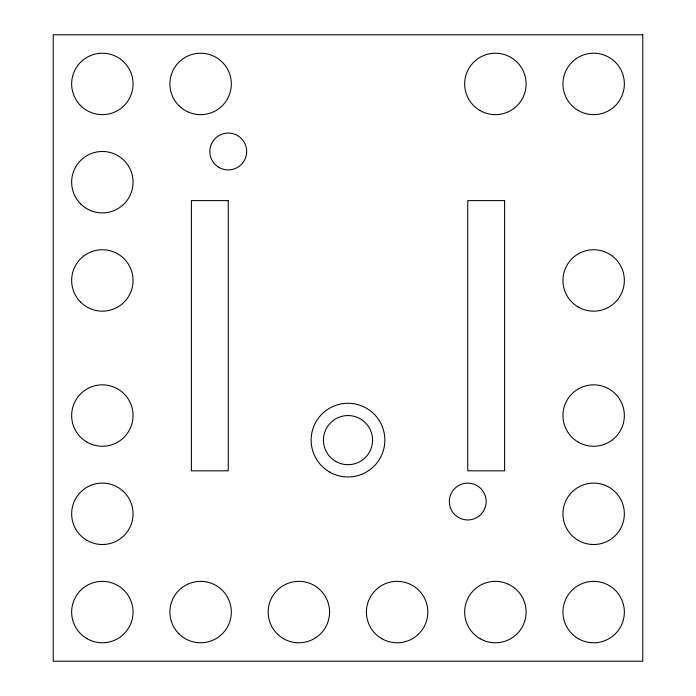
<?xml version="1.0" encoding="UTF-8"?>
<svg xmlns="http://www.w3.org/2000/svg" width="696" height="696" viewBox="0 0 696 696"><rect width="100%" height="100%" fill="white"/><g stroke="black" fill="none" stroke-linecap="round" stroke-linejoin="round"><path stroke-width="1.04" d="M642.773 34.8L53.227 34.8L53.227 661.2L642.773 661.2L642.773 34.8M228.245 200.613L191.4 200.613L191.4 470.827L228.245 470.827L228.245 200.613M504.6 200.613L467.755 200.613L467.755 470.827L504.6 470.827L504.6 200.613M218.744 167.266A18.427 18.427 0 0 0 246.671 151.824A18.427 18.427 0 0 0 219.327 135.363A18.427 18.427 0 0 0 218.744 167.266M458.542 517.485A18.427 18.427 0 0 0 486.173 501.529A18.427 18.427 0 0 0 458.542 485.573A18.427 18.427 0 0 0 458.542 517.485M80.64 105.644A30.702 30.702 0 0 0 132.014 91.881A30.702 30.702 0 0 0 94.404 54.271A30.702 30.702 0 0 0 80.64 105.644M178.898 105.644A30.702 30.702 0 0 0 230.272 91.881A30.702 30.702 0 0 0 192.661 54.271A30.702 30.702 0 0 0 178.898 105.644M480.031 110.525A30.702 30.702 0 0 0 526.098 83.929A30.702 30.702 0 0 0 480.031 57.333A30.702 30.702 0 0 0 480.031 110.525M578.298 110.525A30.702 30.702 0 0 0 624.356 83.929A30.702 30.702 0 0 0 578.298 57.333A30.702 30.702 0 0 0 578.298 110.525M578.298 307.04A30.702 30.702 0 0 0 624.356 280.445A30.702 30.702 0 0 0 578.298 253.857A30.702 30.702 0 0 0 578.298 307.04M578.298 442.143A30.702 30.702 0 0 0 624.356 415.555A30.702 30.702 0 0 0 578.298 388.96A30.702 30.702 0 0 0 578.298 442.143M578.298 540.4A30.702 30.702 0 0 0 624.356 513.813A30.702 30.702 0 0 0 578.298 487.217A30.702 30.702 0 0 0 578.298 540.4M578.298 638.667A30.702 30.702 0 0 0 624.356 612.071A30.702 30.702 0 0 0 578.298 585.475A30.702 30.702 0 0 0 578.298 638.667M480.031 638.667A30.702 30.702 0 0 0 526.098 612.071A30.702 30.702 0 0 0 480.031 585.475A30.702 30.702 0 0 0 480.031 638.667M381.773 638.667A30.702 30.702 0 0 0 427.831 612.071A30.702 30.702 0 0 0 381.773 585.475A30.702 30.702 0 0 0 381.773 638.667M283.516 638.667A30.702 30.702 0 0 0 329.573 612.071A30.702 30.702 0 0 0 283.516 585.475A30.702 30.702 0 0 0 283.516 638.667M178.898 633.786A30.702 30.702 0 0 0 230.272 620.014A30.702 30.702 0 0 0 192.661 582.413A30.702 30.702 0 0 0 178.898 633.786M87 638.667A30.702 30.702 0 0 0 133.058 612.071A30.702 30.702 0 0 0 87 585.475A30.702 30.702 0 0 0 87 638.667M87 540.4A30.702 30.702 0 0 0 133.058 513.813A30.702 30.702 0 0 0 87 487.217A30.702 30.702 0 0 0 87 540.4M87 442.143A30.702 30.702 0 0 0 133.058 415.555A30.702 30.702 0 0 0 87 388.96A30.702 30.702 0 0 0 87 442.143M80.64 302.16A30.702 30.702 0 0 0 132.014 288.396A30.702 30.702 0 0 0 94.404 250.786A30.702 30.702 0 0 0 80.64 302.16M80.64 203.902A30.702 30.702 0 0 0 132.014 190.139A30.702 30.702 0 0 0 94.404 152.528A30.702 30.702 0 0 0 80.64 203.902M329.573 472.027A36.845 36.845 0 0 0 384.845 440.116A36.845 36.845 0 0 0 329.573 408.204A36.845 36.845 0 0 0 329.573 472.027M335.716 461.387A24.569 24.569 0 0 0 372.569 440.116A24.569 24.569 0 0 0 335.716 418.844A24.569 24.569 0 0 0 335.716 461.387"/></g></svg>
